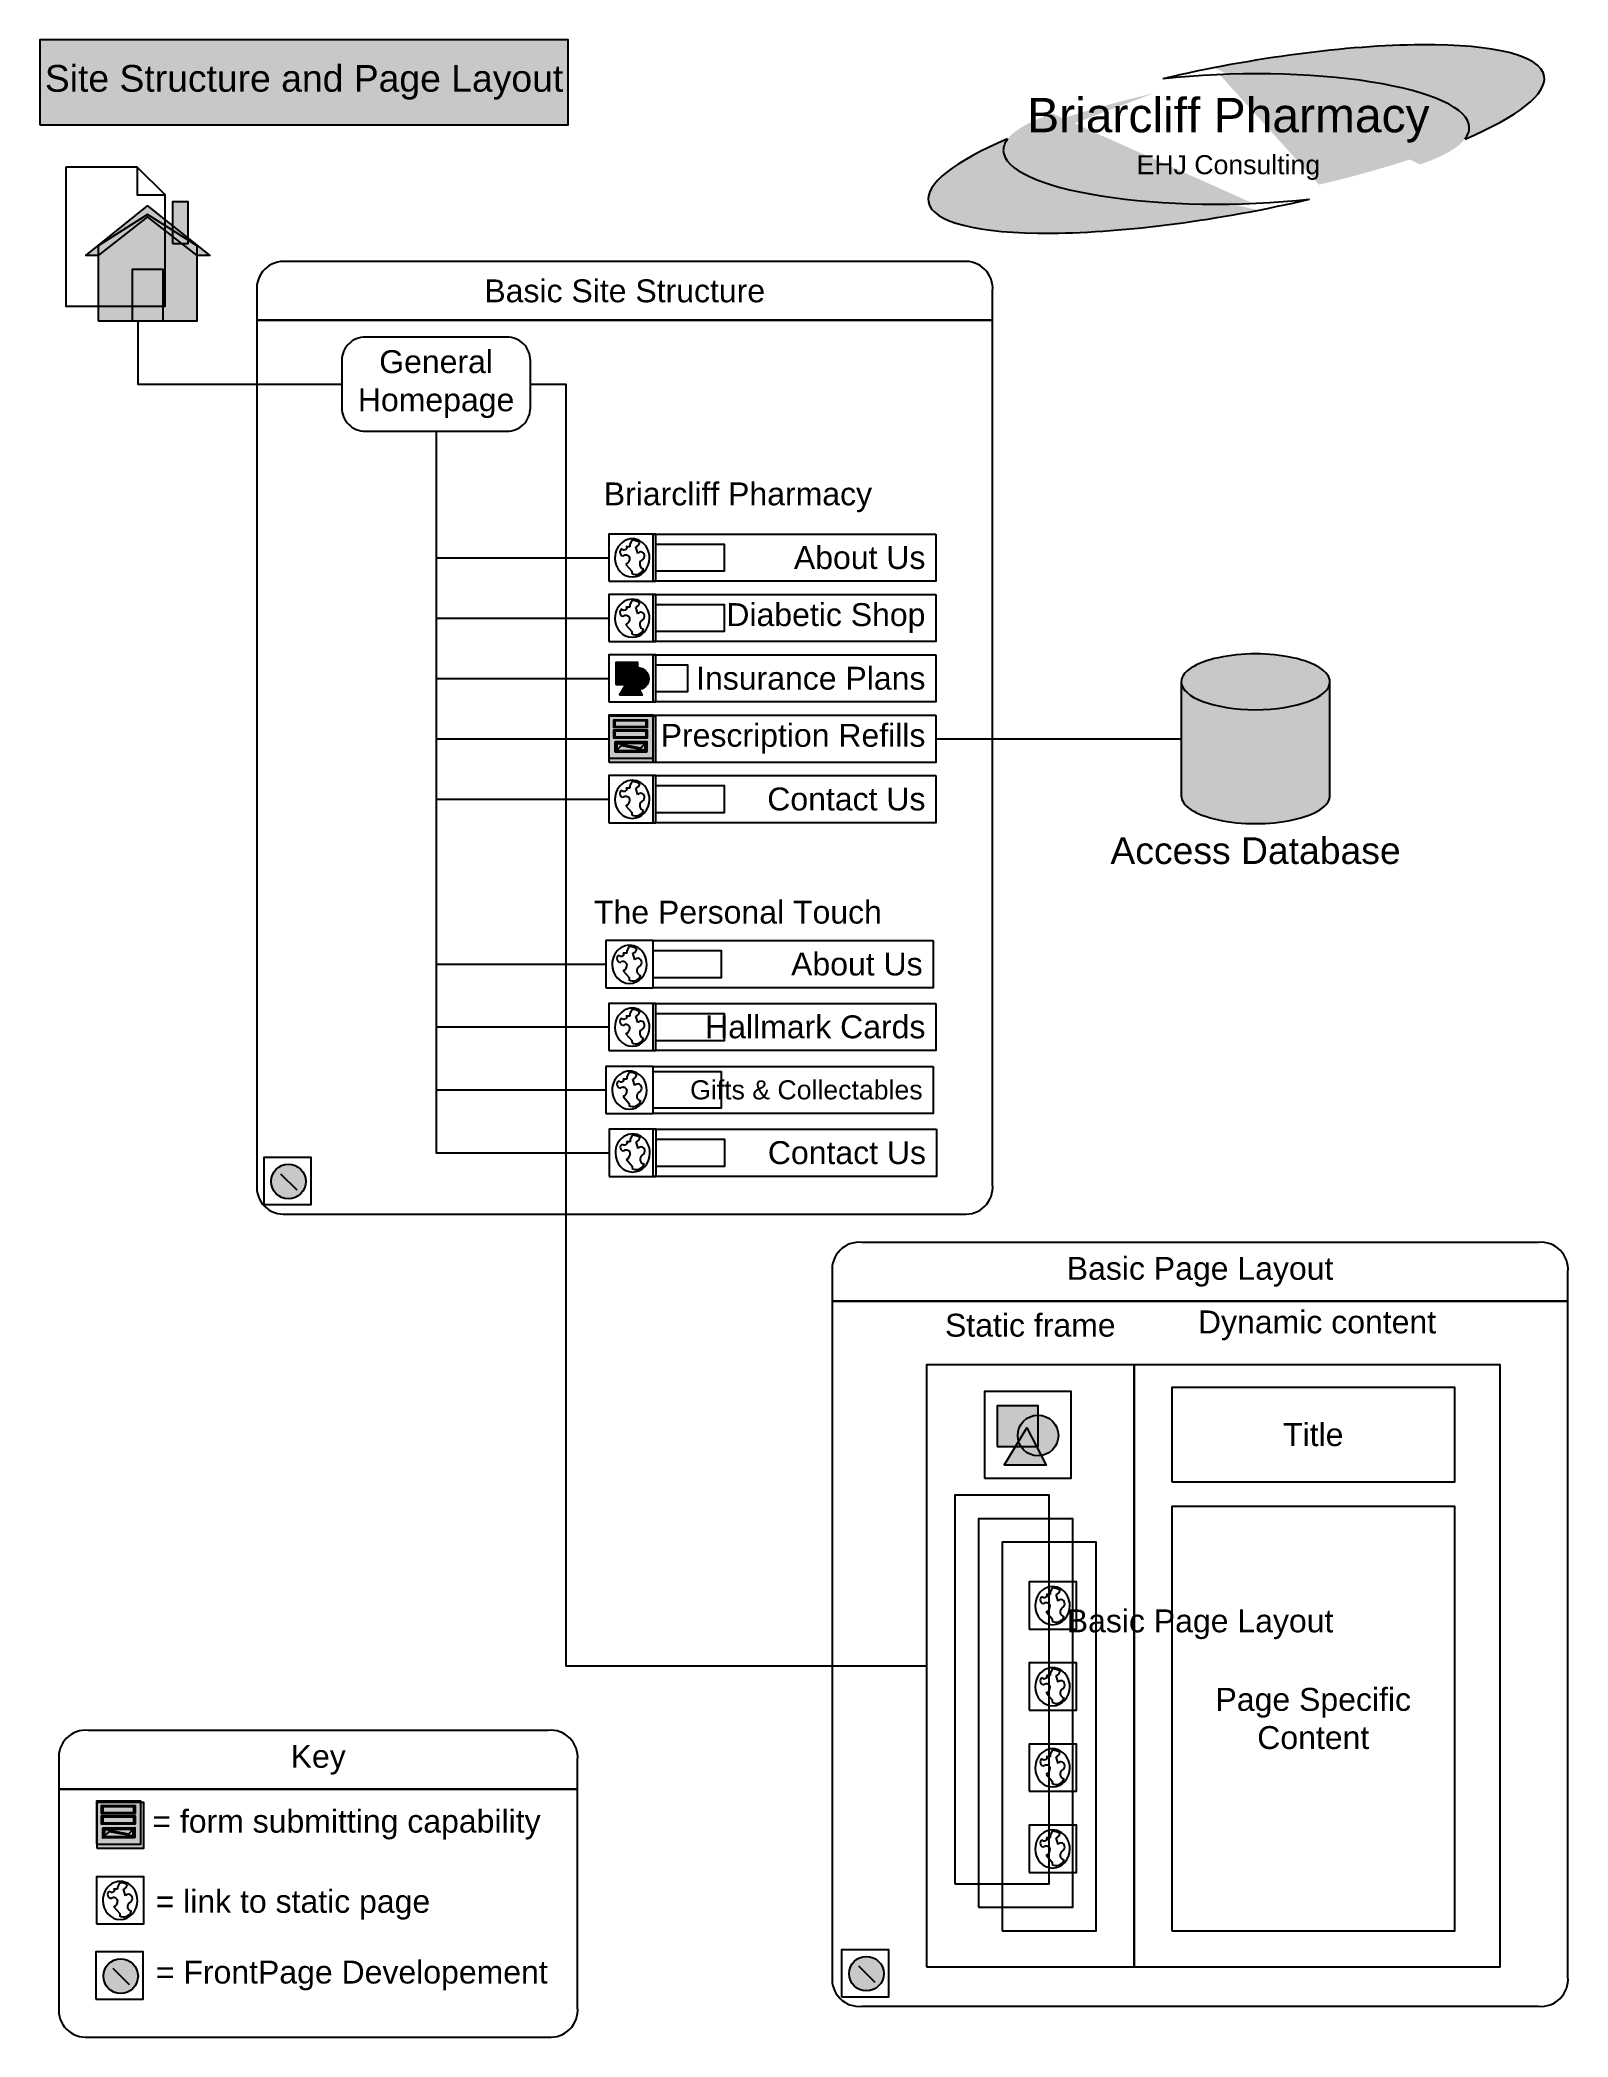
# Model space of a CAD drawing. Extents: x 0.1 to 8.2, y 0.2 to 10.8.
import ezdxf

# ---------------------------------------------------------------- set-up
doc = ezdxf.new("R2010")
doc.units = 0
doc.header["$MEASUREMENT"] = 0
doc.layers.get('0').update_dxf_attribs({"linetype": 'CONTINUOUS'})
doc.layers.add('CONNECTOR', color=7, linetype='CONTINUOUS')
doc.layers.add('FLOWCHART', color=7, linetype='CONTINUOUS')
doc.styles.get("Standard").update_dxf_attribs({"font": 'txt.shx'})

msp = doc.modelspace()

# ---------------------------------------------------------------- hatches: boundary and pattern name
h = msp.add_hatch(color=254)
edge = h.paths.add_edge_path()
edge.add_ellipse((6.469, 10.339), major_axis=(-1.208, -0.022), ratio=0.253044, start_angle=179.984, end_angle=289.8585, ccw=False)
edge.add_ellipse((6.469, 10.339), major_axis=(-1.208, -0.022), ratio=0.253044, start_angle=168.564, end_angle=179.984, ccw=False)
edge.add_ellipse((6.469, 10.339), major_axis=(-1.605, -0.295), ratio=0.220326, start_angle=135.2422, end_angle=179.864)
edge.add_ellipse((6.469, 10.339), major_axis=(-1.605, -0.295), ratio=0.220326, start_angle=179.864, end_angle=282.676)
h = msp.add_hatch(color=254)
edge = h.paths.add_edge_path()
edge.add_ellipse((6.415, 10.261), major_axis=(-1.605, -0.295), ratio=0.220326, start_angle=315.2422, end_angle=359.864)
edge.add_ellipse((6.415, 10.261), major_axis=(-1.605, -0.295), ratio=0.220326, start_angle=359.864, end_angle=102.676)
edge.add_ellipse((6.415, 10.261), major_axis=(-1.208, -0.022), ratio=0.253044, start_angle=359.984, end_angle=109.8585, ccw=False)
edge.add_ellipse((6.415, 10.261), major_axis=(-1.208, -0.022), ratio=0.253044, start_angle=348.564, end_angle=359.984, ccw=False)
for color, points in [(10, [(0.803, 9.745), (0.885, 9.745), (0.885, 9.966), (0.803, 9.966)]), (2, [(0.408, 9.683), (0.343, 9.683), (0.671, 9.946), (1, 9.683), (0.934, 9.683), (0.671, 9.888)]), (254, [(0.408, 9.335), (0.934, 9.335), (0.934, 9.733), (0.671, 9.9), (0.408, 9.733)]), (2, [(0.589, 9.335), (0.754, 9.335), (0.754, 9.608), (0.589, 9.608)]), (5, [(3.152, 7.407), (3.269, 7.407), (3.269, 7.524), (3.152, 7.524)]), (2, [(3.172, 7.352), (3.238, 7.46), (3.293, 7.352)]), (253, [(3.115, 7.017), (3.35, 7.017), (3.35, 7.246), (3.115, 7.246)]), (134, [(3.116, 6.996), (3.365, 6.996), (3.365, 7.239), (3.116, 7.239)]), (251, [(3.15, 7.052), (3.183, 7.085), (3.309, 7.06), (3.276, 7.06), (3.318, 7.105), (3.318, 7.052)]), (253, [(3.158, 7.058), (3.309, 7.058), (3.309, 7.095), (3.158, 7.095)]), (5, [(5.175, 3.368), (5.391, 3.368), (5.391, 3.584), (5.175, 3.584)]), (2, [(5.211, 3.268), (5.332, 3.466), (5.434, 3.268)]), (253, [(0.4, 1.26), (0.635, 1.26), (0.635, 1.488), (0.4, 1.488)]), (134, [(0.401, 1.238), (0.65, 1.238), (0.65, 1.481), (0.401, 1.481)]), (251, [(0.434, 1.294), (0.468, 1.327), (0.594, 1.303), (0.56, 1.303), (0.603, 1.347), (0.603, 1.294)]), (253, [(0.443, 1.301), (0.594, 1.301), (0.594, 1.337), (0.443, 1.337)])]:
    msp.add_hatch(color=color).paths.add_polyline_path(points)
h = msp.add_hatch(color=2)
edge = h.paths.add_edge_path()
edge.add_ellipse((6.544, 7.422), major_axis=(0.394, 0), ratio=0.375, start_angle=360, end_angle=180, ccw=False)
edge.add_ellipse((6.544, 7.422), major_axis=(0.394, 0), ratio=0.375, start_angle=180, end_angle=360, ccw=False)
edge = h.paths.add_edge_path()
edge.add_line((6.15, 7.422), (6.15, 6.818))
edge.add_ellipse((6.544, 6.818), major_axis=(0.394, 0), ratio=0.375, start_angle=180, end_angle=0)
edge.add_line((6.937, 6.818), (6.937, 7.422))
edge.add_ellipse((6.544, 7.422), major_axis=(0.394, 0), ratio=0.375, start_angle=180, end_angle=360, ccw=False)
h = msp.add_hatch(color=10)
edge = h.paths.add_edge_path()
edge.add_arc((3.269, 7.438), 0.0586, 0, 360)
h = msp.add_hatch(color=251)
h.paths.add_polyline_path([(3.315, 7.215), (3.148, 7.215), (3.148, 7.185), (3.142, 7.179), (3.142, 7.221), (3.319, 7.221)])
h.paths.add_polyline_path([(3.315, 7.16), (3.148, 7.16), (3.148, 7.13), (3.142, 7.124), (3.142, 7.167), (3.319, 7.167)])
h = msp.add_hatch(color=254)
h.paths.add_polyline_path([(3.147, 7.13), (3.313, 7.13), (3.313, 7.16), (3.319, 7.167), (3.319, 7.124), (3.142, 7.124)])
h.paths.add_polyline_path([(3.147, 7.185), (3.313, 7.185), (3.313, 7.215), (3.319, 7.221), (3.319, 7.179), (3.142, 7.179)])
h = msp.add_hatch(color=5)
edge = h.paths.add_edge_path()
edge.add_arc((1.417, 4.773), 0.0918, 0, 360)
h = msp.add_hatch(color=10)
edge = h.paths.add_edge_path()
edge.add_arc((5.391, 3.426), 0.108, 0, 360)
h = msp.add_hatch(color=251)
h.paths.add_polyline_path([(0.6, 1.458), (0.433, 1.458), (0.433, 1.427), (0.427, 1.421), (0.427, 1.464), (0.604, 1.464)])
h.paths.add_polyline_path([(0.6, 1.403), (0.433, 1.403), (0.433, 1.372), (0.427, 1.366), (0.427, 1.409), (0.604, 1.409)])
h = msp.add_hatch(color=254)
h.paths.add_polyline_path([(0.431, 1.372), (0.598, 1.372), (0.598, 1.403), (0.604, 1.409), (0.604, 1.366), (0.427, 1.366)])
h.paths.add_polyline_path([(0.431, 1.427), (0.598, 1.427), (0.598, 1.458), (0.604, 1.464), (0.604, 1.421), (0.427, 1.421)])
h = msp.add_hatch(color=5)
edge = h.paths.add_edge_path()
edge.add_arc((0.528, 0.56), 0.0918, 0, 360)
h = msp.add_hatch(color=5)
edge = h.paths.add_edge_path()
edge.add_arc((4.481, 0.573), 0.0918, 0, 360)
at = {"layer": 'FLOWCHART'}
msp.add_hatch(color=30, dxfattribs=at).paths.add_polyline_path([(0.1, 10.375), (2.9, 10.375), (2.9, 10.825), (0.1, 10.825)])

# ---------------------------------------------------------------- linework, layer by layer
at = {"linetype": 'CONTINUOUS'}
for p, q in [((3.238, 8.173), (3.227, 8.15)), ((3.227, 8.138), (3.206, 8.138)), ((3.227, 8.15), (3.227, 8.138)), ((3.269, 8.103), (3.259, 8.138)), ((3.206, 8.044), (3.238, 8.009)), ((3.238, 8.009), (3.238, 7.997)), ((3.238, 7.853), (3.227, 7.83)), ((3.227, 7.818), (3.206, 7.818)), ((3.227, 7.83), (3.227, 7.818)), ((3.269, 7.783), (3.259, 7.818)), ((3.206, 7.724), (3.238, 7.689)), ((3.238, 7.689), (3.238, 7.677)), ((3.238, 6.893), (3.227, 6.87)), ((3.227, 6.858), (3.206, 6.858)), ((3.227, 6.87), (3.227, 6.858)), ((3.269, 6.823), (3.259, 6.858)), ((3.206, 6.764), (3.238, 6.729)), ((3.238, 6.729), (3.238, 6.717)), ((3.212, 5.983), (3.191, 5.983)), ((3.223, 6.018), (3.212, 5.995)), ((3.212, 5.995), (3.212, 5.983)), ((3.254, 5.948), (3.243, 5.983)), ((3.191, 5.889), (3.223, 5.854)), ((3.223, 5.854), (3.223, 5.842)), ((3.227, 5.65), (3.206, 5.65)), ((3.238, 5.685), (3.227, 5.661)), ((3.227, 5.661), (3.227, 5.65)), ((3.269, 5.615), (3.259, 5.65)), ((3.206, 5.556), (3.238, 5.521)), ((3.238, 5.521), (3.238, 5.509)), ((3.212, 5.316), (3.191, 5.316)), ((3.223, 5.352), (3.212, 5.328)), ((3.212, 5.328), (3.212, 5.316)), ((3.254, 5.281), (3.243, 5.316)), ((3.191, 5.223), (3.223, 5.187)), ((3.223, 5.187), (3.223, 5.176)), ((3.229, 4.983), (3.209, 4.983)), ((3.24, 5.018), (3.229, 4.995)), ((3.229, 4.995), (3.229, 4.983)), ((3.271, 4.948), (3.261, 4.983)), ((3.209, 4.889), (3.24, 4.854)), ((1.376, 4.814), (1.462, 4.728)), ((3.24, 4.854), (3.24, 4.842)), ((5.456, 2.583), (5.435, 2.583)), ((5.466, 2.618), (5.456, 2.595)), ((5.456, 2.595), (5.456, 2.583)), ((5.497, 2.548), (5.487, 2.583)), ((5.435, 2.489), (5.466, 2.454)), ((5.466, 2.454), (5.466, 2.442)), ((5.456, 2.153), (5.435, 2.153)), ((5.466, 2.188), (5.456, 2.165)), ((5.456, 2.165), (5.456, 2.153)), ((5.497, 2.118), (5.487, 2.153)), ((5.435, 2.059), (5.466, 2.024)), ((5.466, 2.024), (5.466, 2.012)), ((5.456, 1.723), (5.435, 1.723)), ((5.466, 1.758), (5.456, 1.735)), ((5.456, 1.735), (5.456, 1.723)), ((5.497, 1.688), (5.487, 1.723)), ((5.435, 1.629), (5.466, 1.594)), ((5.466, 1.594), (5.466, 1.582)), ((5.456, 1.293), (5.435, 1.293)), ((5.466, 1.328), (5.456, 1.305)), ((5.456, 1.305), (5.456, 1.293)), ((5.497, 1.258), (5.487, 1.293)), ((5.435, 1.199), (5.466, 1.164)), ((5.466, 1.164), (5.466, 1.152)), ((0.512, 1.021), (0.491, 1.021)), ((0.523, 1.056), (0.512, 1.032)), ((0.512, 1.032), (0.512, 1.021)), ((0.554, 0.985), (0.543, 1.021)), ((0.491, 0.927), (0.523, 0.892)), ((0.523, 0.892), (0.523, 0.88)), ((0.487, 0.602), (0.573, 0.516)), ((4.44, 0.614), (4.526, 0.528))]:
    msp.add_line(p, q, dxfattribs=at)
at = {"color": 7, "linetype": 'CONTINUOUS'}
for p, q in [((6.15, 7.422), (6.15, 6.818)), ((6.937, 6.818), (6.937, 7.422))]:
    msp.add_line(p, q, dxfattribs=at)
for points in [[(0.237, 10.15), (0.237, 9.414), (0.763, 9.414), (0.763, 10.003), (0.616, 10.15)], [(0.803, 9.745), (0.885, 9.745), (0.885, 9.966), (0.803, 9.966)], [(0.408, 9.683), (0.343, 9.683), (0.671, 9.946), (1, 9.683), (0.934, 9.683), (0.671, 9.888)], [(0.408, 9.335), (0.934, 9.335), (0.934, 9.733), (0.671, 9.9), (0.408, 9.733)], [(0.589, 9.335), (0.754, 9.335), (0.754, 9.608), (0.589, 9.608)], [(4.85, 8.205), (4.85, 7.955), (3.35, 7.955), (3.35, 8.205)], [(4.85, 7.885), (4.85, 7.635), (3.35, 7.635), (3.35, 7.885)], [(4.85, 7.565), (4.85, 7.315), (3.35, 7.315), (3.35, 7.565)], [(4.85, 7.245), (4.85, 6.995), (3.35, 6.995), (3.35, 7.245)], [(4.85, 6.925), (4.85, 6.675), (3.35, 6.675), (3.35, 6.925)], [(4.835, 6.05), (4.835, 5.8), (3.35, 5.8), (3.35, 6.05)], [(4.85, 5.717), (4.85, 5.467), (3.35, 5.467), (3.35, 5.717)], [(4.835, 5.383), (4.835, 5.133), (3.35, 5.133), (3.35, 5.383)], [(4.852, 5.05), (4.852, 4.8), (3.35, 4.8), (3.35, 5.05)], [(4.8, 0.61), (5.9, 0.61), (5.9, 3.8), (4.8, 3.8)], [(5.9, 0.61), (7.84, 0.61), (7.84, 3.8), (5.9, 3.8)], [(6.1, 3.18), (7.6, 3.18), (7.6, 3.68), (6.1, 3.68)], [(4.95, 1.05), (5.45, 1.05), (5.45, 3.11), (4.95, 3.11)], [(5.075, 0.925), (5.575, 0.925), (5.575, 2.985), (5.075, 2.985)], [(6.1, 0.8), (7.6, 0.8), (7.6, 3.05), (6.1, 3.05)], [(5.2, 0.8), (5.7, 0.8), (5.7, 2.86), (5.2, 2.86)]]:
    msp.add_lwpolyline(points, close=True, dxfattribs=at)
msp.add_lwpolyline([(0.616, 10.15), (0.616, 10.003), (0.763, 10.003)], dxfattribs=at)
for points in [[(1.25, 9.494), (1.25, 9.339), (5.15, 9.339), (5.15, 9.494, 0.471405), (4.994, 9.65), (1.406, 9.65, 0.471405)], [(1.25, 9.339), (1.25, 4.756, 0.471405), (1.406, 4.6), (4.994, 4.6, 0.471405), (5.15, 4.756), (5.15, 9.339)], [(1.825, 8.75), (2.575, 8.75, 0.414214), (2.7, 8.875), (2.7, 9.125, 0.414214), (2.575, 9.25), (1.825, 9.25, 0.414214), (1.7, 9.125), (1.7, 8.875, 0.414214)], [(4.3, 4.294), (4.3, 4.139), (8.2, 4.139), (8.2, 4.294, 0.471405), (8.044, 4.45), (4.456, 4.45, 0.471405)], [(4.3, 4.139), (4.3, 0.556, 0.471405), (4.456, 0.4), (8.044, 0.4, 0.471405), (8.2, 0.556), (8.2, 4.139)], [(0.2, 1.707), (0.2, 1.551), (2.95, 1.551), (2.95, 1.707, 0.471405), (2.794, 1.863), (0.356, 1.863, 0.471405)], [(0.2, 1.551), (0.2, 0.393, 0.471405), (0.356, 0.237), (2.794, 0.237, 0.471405), (2.95, 0.393), (2.95, 1.551)]]:
    msp.add_lwpolyline(points, format="xyb", close=True, dxfattribs=at)
at = {"linetype": 'CONTINUOUS'}
for points in [[(3.115, 7.955), (3.365, 7.955), (3.365, 8.205), (3.115, 8.205)], [(3.365, 8.152), (3.727, 8.152), (3.727, 8.008), (3.365, 8.008)], [(3.115, 7.635), (3.365, 7.635), (3.365, 7.885), (3.115, 7.885)], [(3.365, 7.832), (3.727, 7.832), (3.727, 7.688), (3.365, 7.688)], [(3.115, 7.315), (3.365, 7.315), (3.365, 7.565), (3.115, 7.565)], [(3.152, 7.407), (3.269, 7.407), (3.269, 7.524), (3.152, 7.524)], [(3.172, 7.352), (3.238, 7.46), (3.293, 7.352)], [(3.365, 7.512), (3.532, 7.512), (3.532, 7.368), (3.365, 7.368)], [(3.115, 7.017), (3.35, 7.017), (3.35, 7.246), (3.115, 7.246)], [(3.116, 6.996), (3.365, 6.996), (3.365, 7.239), (3.116, 7.239)], [(3.315, 7.215), (3.148, 7.215), (3.148, 7.185), (3.142, 7.179), (3.142, 7.221), (3.319, 7.221)], [(3.147, 7.185), (3.313, 7.185), (3.313, 7.215), (3.319, 7.221), (3.319, 7.179), (3.142, 7.179)], [(3.148, 7.185), (3.315, 7.185), (3.315, 7.215), (3.148, 7.215)], [(3.315, 7.16), (3.148, 7.16), (3.148, 7.13), (3.142, 7.124), (3.142, 7.167), (3.319, 7.167)], [(3.147, 7.13), (3.313, 7.13), (3.313, 7.16), (3.319, 7.167), (3.319, 7.124), (3.142, 7.124)], [(3.148, 7.13), (3.315, 7.13), (3.315, 7.16), (3.148, 7.16)], [(3.149, 7.051), (3.318, 7.051), (3.318, 7.103), (3.149, 7.103)], [(3.15, 7.052), (3.183, 7.085), (3.309, 7.06), (3.276, 7.06), (3.318, 7.105), (3.318, 7.052)], [(3.318, 7.103), (3.284, 7.07), (3.158, 7.095), (3.192, 7.095), (3.15, 7.05), (3.15, 7.103)], [(3.158, 7.058), (3.309, 7.058), (3.309, 7.095), (3.158, 7.095)], [(3.115, 6.675), (3.365, 6.675), (3.365, 6.925), (3.115, 6.925)], [(3.365, 6.872), (3.727, 6.872), (3.727, 6.728), (3.365, 6.728)], [(3.1, 5.8), (3.35, 5.8), (3.35, 6.05), (3.1, 6.05)], [(3.35, 5.997), (3.712, 5.997), (3.712, 5.853), (3.35, 5.853)], [(3.115, 5.467), (3.365, 5.467), (3.365, 5.717), (3.115, 5.717)], [(3.365, 5.664), (3.727, 5.664), (3.727, 5.519), (3.365, 5.519)], [(3.1, 5.133), (3.35, 5.133), (3.35, 5.383), (3.1, 5.383)], [(3.35, 5.356), (3.712, 5.356), (3.712, 5.161), (3.35, 5.161)], [(3.117, 4.8), (3.367, 4.8), (3.367, 5.05), (3.117, 5.05)], [(3.367, 4.997), (3.729, 4.997), (3.729, 4.853), (3.367, 4.853)], [(1.287, 4.65), (1.537, 4.65), (1.537, 4.9), (1.287, 4.9)], [(5.107, 3.2), (5.567, 3.2), (5.567, 3.66), (5.107, 3.66)], [(5.175, 3.368), (5.391, 3.368), (5.391, 3.584), (5.175, 3.584)], [(5.211, 3.268), (5.332, 3.466), (5.434, 3.268)], [(5.344, 2.4), (5.594, 2.4), (5.594, 2.65), (5.344, 2.65)], [(5.344, 1.97), (5.594, 1.97), (5.594, 2.22), (5.344, 2.22)], [(5.344, 1.54), (5.594, 1.54), (5.594, 1.79), (5.344, 1.79)], [(0.4, 1.26), (0.635, 1.26), (0.635, 1.488), (0.4, 1.488)], [(0.401, 1.238), (0.65, 1.238), (0.65, 1.481), (0.401, 1.481)], [(0.6, 1.458), (0.433, 1.458), (0.433, 1.427), (0.427, 1.421), (0.427, 1.464), (0.604, 1.464)], [(0.431, 1.427), (0.598, 1.427), (0.598, 1.458), (0.604, 1.464), (0.604, 1.421), (0.427, 1.421)], [(0.6, 1.403), (0.433, 1.403), (0.433, 1.372), (0.427, 1.366), (0.427, 1.409), (0.604, 1.409)], [(0.431, 1.372), (0.598, 1.372), (0.598, 1.403), (0.604, 1.409), (0.604, 1.366), (0.427, 1.366)], [(0.433, 1.427), (0.6, 1.427), (0.6, 1.458), (0.433, 1.458)], [(0.433, 1.372), (0.6, 1.372), (0.6, 1.403), (0.433, 1.403)], [(0.434, 1.294), (0.468, 1.327), (0.594, 1.303), (0.56, 1.303), (0.603, 1.347), (0.603, 1.294)], [(0.603, 1.345), (0.569, 1.313), (0.443, 1.337), (0.476, 1.337), (0.434, 1.292), (0.434, 1.345)], [(0.434, 1.294), (0.603, 1.294), (0.603, 1.345), (0.434, 1.345)], [(0.443, 1.301), (0.594, 1.301), (0.594, 1.337), (0.443, 1.337)], [(5.344, 1.11), (5.594, 1.11), (5.594, 1.36), (5.344, 1.36)], [(0.4, 0.838), (0.65, 0.838), (0.65, 1.087), (0.4, 1.087)], [(0.397, 0.438), (0.647, 0.438), (0.647, 0.688), (0.397, 0.688)], [(4.35, 0.45), (4.6, 0.45), (4.6, 0.7), (4.35, 0.7)]]:
    msp.add_lwpolyline(points, close=True, dxfattribs=at)
for centre, radius in [((3.269, 7.438), 0.0586), ((1.417, 4.773), 0.0918), ((5.391, 3.426), 0.108), ((0.528, 0.56), 0.0918), ((4.481, 0.573), 0.0918)]:
    msp.add_circle(centre, radius, dxfattribs=at)
for centre in [(3.236, 8.087), (3.236, 7.767), (3.236, 6.807), (3.221, 5.932), (3.236, 5.599), (3.221, 5.265), (3.238, 4.932), (5.464, 2.532), (5.464, 2.102), (5.464, 1.672), (5.464, 1.242), (0.521, 0.969)]:
    msp.add_arc(centre, 0.0863, 59.768, 88.9169, dxfattribs=at)
at = {"color": 7, "linetype": 'CONTINUOUS'}
for centre, major_axis, ratio, start_param, end_param in [((6.469, 10.339), (-1.605, -0.295), 0.220326, -3.143966, -1.349559), ((6.469, 10.339), (-1.208, -0.022), 0.253044, 3.141313, 5.058986), ((6.469, 10.339), (-1.605, -0.295), 0.220326, 2.360422, 3.139219), ((6.415, 10.261), (-1.605, -0.295), 0.220326, -0.78117, -0.002374), ((6.415, 10.261), (-1.208, -0.022), 0.253044, -0.199595, -0.00028), ((6.469, 10.339), (-1.208, -0.022), 0.253044, 2.941998, 3.141313), ((6.415, 10.261), (-1.208, -0.022), 0.253044, -0.00028, 1.917393), ((6.415, 10.261), (-1.605, -0.295), 0.220326, -0.002374, 1.792034), ((6.544, 7.422), (0.394, 0), 0.375, 0, 3.141593), ((6.544, 7.422), (0.394, 0), 0.375, 3.141593, 6.283185), ((6.544, 7.422), (0.394, 0), 0.375, 3.141593, 6.283185), ((6.544, 6.818), (0.394, 0), 0.375, -3.141593, 0)]:
    msp.add_ellipse(centre, major_axis=major_axis, ratio=ratio, start_param=start_param, end_param=end_param, dxfattribs=at)
at = {"linetype": 'CONTINUOUS'}
for centre, major_axis, ratio, start_param, end_param in [((3.24, 8.079), (0, -0.101), 0.90879, 1.570796, 4.712389), ((3.253, 8.168), (0, -0.0308), 0.891938, 0.217724, 1.353073), ((3.24, 8.079), (0, -0.101), 0.90879, 4.712389, 1.570796), ((3.191, 8.109), (0, -0.0185), 0.891938, 3.463746, 0.321693), ((3.196, 8.14), (0, -0.0183), 0.891938, 5.586446, 0.696739), ((3.206, 8.068), (0, -0.0262), 0.891938, 2.034098, 3.605471), ((3.207, 8.132), (0, -0.00586), 0.891938, 6.241051, 3.183727), ((3.196, 8.078), (0, -0.0352), 0.891938, 0.339426, 1.626428), ((3.285, 8.089), (0, -0.0223), 0.891938, 0.266113, 4.051498), ((3.302, 8.046), (0, -0.0255), 0.891938, 3.708696, 6.206039), ((3.259, 8.041), (0, -0.0502), 0.891938, 5.774378, 1.152308), ((3.24, 7.759), (0, -0.101), 0.90879, 1.570796, 4.712389), ((3.253, 7.848), (0, -0.0308), 0.891938, 0.217724, 1.353073), ((3.24, 7.759), (0, -0.101), 0.90879, 4.712389, 1.570796), ((3.191, 7.789), (0, -0.0185), 0.891938, 3.463746, 0.321693), ((3.196, 7.82), (0, -0.0183), 0.891938, 5.586446, 0.696739), ((3.206, 7.748), (0, -0.0262), 0.891938, 2.034098, 3.605471), ((3.207, 7.812), (0, -0.00586), 0.891938, 6.241051, 3.183727), ((3.196, 7.758), (0, -0.0352), 0.891938, 0.339426, 1.626428), ((3.285, 7.769), (0, -0.0223), 0.891938, 0.266113, 4.051498), ((3.302, 7.726), (0, -0.0255), 0.891938, 3.708696, 6.206039), ((3.259, 7.721), (0, -0.0502), 0.891938, 5.774378, 1.152308), ((3.24, 6.799), (0, -0.101), 0.90879, 1.570796, 4.712389), ((3.24, 6.799), (0, -0.101), 0.90879, 4.712389, 1.570796), ((3.191, 6.829), (0, -0.0185), 0.891938, 3.463746, 0.321693), ((3.196, 6.86), (0, -0.0183), 0.891938, 5.586446, 0.696739), ((3.206, 6.788), (0, -0.0262), 0.891938, 2.034098, 3.605471), ((3.207, 6.852), (0, -0.00586), 0.891938, 6.241051, 3.183727), ((3.196, 6.798), (0, -0.0352), 0.891938, 0.339426, 1.626428), ((3.253, 6.888), (0, -0.0308), 0.891938, 0.217724, 1.353073), ((3.285, 6.809), (0, -0.0223), 0.891938, 0.266113, 4.051498), ((3.302, 6.766), (0, -0.0255), 0.891938, 3.708696, 6.206039), ((3.259, 6.761), (0, -0.0502), 0.891938, 5.774378, 1.152308), ((3.225, 5.924), (0, -0.101), 0.90879, 1.570796, 4.712389), ((3.175, 5.954), (0, -0.0185), 0.891938, 3.463746, 0.321693), ((3.181, 5.985), (0, -0.0183), 0.891938, 5.586446, 0.696739), ((3.191, 5.913), (0, -0.0262), 0.891938, 2.034098, 3.605471), ((3.191, 5.977), (0, -0.00586), 0.891938, 6.241051, 3.183727), ((3.237, 6.013), (0, -0.0308), 0.891938, 0.217724, 1.353073), ((3.27, 5.934), (0, -0.0223), 0.891938, 0.266113, 4.051498), ((3.225, 5.924), (0, -0.101), 0.90879, 4.712389, 1.570796), ((3.181, 5.923), (0, -0.0352), 0.891938, 0.339426, 1.626428), ((3.244, 5.886), (0, -0.0502), 0.891938, 5.774378, 1.152308), ((3.287, 5.891), (0, -0.0255), 0.891938, 3.708696, 6.206039), ((3.24, 5.591), (0, -0.101), 0.90879, 1.570796, 4.712389), ((3.191, 5.62), (0, -0.0185), 0.891938, 3.463746, 0.321693), ((3.196, 5.652), (0, -0.0183), 0.891938, 5.586446, 0.696739), ((3.207, 5.644), (0, -0.00586), 0.891938, 6.241051, 3.183727), ((3.253, 5.68), (0, -0.0308), 0.891938, 0.217724, 1.353073), ((3.285, 5.601), (0, -0.0223), 0.891938, 0.266113, 4.051498), ((3.24, 5.591), (0, -0.101), 0.90879, 4.712389, 1.570796), ((3.206, 5.579), (0, -0.0262), 0.891938, 2.034098, 3.605471), ((3.196, 5.589), (0, -0.0352), 0.891938, 0.339426, 1.626428), ((3.259, 5.553), (0, -0.0502), 0.891938, 5.774378, 1.152308), ((3.302, 5.558), (0, -0.0255), 0.891938, 3.708696, 6.206039), ((3.225, 5.257), (0, -0.101), 0.90879, 1.570796, 4.712389), ((3.175, 5.287), (0, -0.0185), 0.891938, 3.463746, 0.321693), ((3.181, 5.319), (0, -0.0183), 0.891938, 5.586446, 0.696739), ((3.191, 5.311), (0, -0.00586), 0.891938, 6.241051, 3.183727), ((3.237, 5.346), (0, -0.0308), 0.891938, 0.217724, 1.353073), ((3.225, 5.257), (0, -0.101), 0.90879, 4.712389, 1.570796), ((3.191, 5.246), (0, -0.0262), 0.891938, 2.034098, 3.605471), ((3.181, 5.256), (0, -0.0352), 0.891938, 0.339426, 1.626428), ((3.244, 5.22), (0, -0.0502), 0.891938, 5.774378, 1.152308), ((3.27, 5.268), (0, -0.0223), 0.891938, 0.266113, 4.051498), ((3.287, 5.225), (0, -0.0255), 0.891938, 3.708696, 6.206039), ((3.242, 4.924), (0, -0.101), 0.90879, 1.570796, 4.712389), ((3.209, 4.977), (0, -0.00586), 0.891938, 6.241051, 3.183727), ((3.255, 5.013), (0, -0.0308), 0.891938, 0.217724, 1.353073), ((3.242, 4.924), (0, -0.101), 0.90879, 4.712389, 1.570796), ((3.193, 4.954), (0, -0.0185), 0.891938, 3.463746, 0.321693), ((3.198, 4.985), (0, -0.0183), 0.891938, 5.586446, 0.696739), ((3.209, 4.913), (0, -0.0262), 0.891938, 2.034098, 3.605471), ((3.198, 4.923), (0, -0.0352), 0.891938, 0.339426, 1.626428), ((3.287, 4.934), (0, -0.0223), 0.891938, 0.266113, 4.051498), ((3.304, 4.891), (0, -0.0255), 0.891938, 3.708696, 6.206039), ((3.262, 4.886), (0, -0.0502), 0.891938, 5.774378, 1.152308), ((5.468, 2.524), (0, -0.101), 0.90879, 1.570796, 4.712389), ((5.419, 2.554), (0, -0.0185), 0.891938, 3.463746, 0.321693), ((5.424, 2.585), (0, -0.0183), 0.891938, 5.586446, 0.696739), ((5.435, 2.577), (0, -0.00586), 0.891938, 6.241051, 3.183727), ((5.481, 2.613), (0, -0.0308), 0.891938, 0.217724, 1.353073), ((5.513, 2.534), (0, -0.0223), 0.891938, 0.266113, 4.051498), ((5.468, 2.524), (0, -0.101), 0.90879, 4.712389, 1.570796), ((5.435, 2.513), (0, -0.0262), 0.891938, 2.034098, 3.605471), ((5.424, 2.523), (0, -0.0352), 0.891938, 0.339426, 1.626428), ((5.488, 2.486), (0, -0.0502), 0.891938, 5.774378, 1.152308), ((5.531, 2.491), (0, -0.0255), 0.891938, 3.708696, 6.206039), ((5.468, 2.094), (0, -0.101), 0.90879, 1.570796, 4.712389), ((5.419, 2.124), (0, -0.0185), 0.891938, 3.463746, 0.321693), ((5.424, 2.155), (0, -0.0183), 0.891938, 5.586446, 0.696739), ((5.435, 2.147), (0, -0.00586), 0.891938, 6.241051, 3.183727), ((5.481, 2.183), (0, -0.0308), 0.891938, 0.217724, 1.353073), ((5.513, 2.104), (0, -0.0223), 0.891938, 0.266113, 4.051498), ((5.468, 2.094), (0, -0.101), 0.90879, 4.712389, 1.570796), ((5.435, 2.083), (0, -0.0262), 0.891938, 2.034098, 3.605471), ((5.424, 2.093), (0, -0.0352), 0.891938, 0.339426, 1.626428), ((5.488, 2.056), (0, -0.0502), 0.891938, 5.774378, 1.152308), ((5.531, 2.061), (0, -0.0255), 0.891938, 3.708696, 6.206039), ((5.468, 1.664), (0, -0.101), 0.90879, 1.570796, 4.712389), ((5.419, 1.694), (0, -0.0185), 0.891938, 3.463746, 0.321693), ((5.424, 1.725), (0, -0.0183), 0.891938, 5.586446, 0.696739), ((5.435, 1.717), (0, -0.00586), 0.891938, 6.241051, 3.183727), ((5.481, 1.753), (0, -0.0308), 0.891938, 0.217724, 1.353073), ((5.513, 1.674), (0, -0.0223), 0.891938, 0.266113, 4.051498), ((5.468, 1.664), (0, -0.101), 0.90879, 4.712389, 1.570796), ((5.435, 1.653), (0, -0.0262), 0.891938, 2.034098, 3.605471), ((5.424, 1.663), (0, -0.0352), 0.891938, 0.339426, 1.626428), ((5.488, 1.626), (0, -0.0502), 0.891938, 5.774378, 1.152308), ((5.531, 1.631), (0, -0.0255), 0.891938, 3.708696, 6.206039), ((5.468, 1.234), (0, -0.101), 0.90879, 1.570796, 4.712389), ((5.419, 1.264), (0, -0.0185), 0.891938, 3.463746, 0.321693), ((5.424, 1.295), (0, -0.0183), 0.891938, 5.586446, 0.696739), ((5.435, 1.287), (0, -0.00586), 0.891938, 6.241051, 3.183727), ((5.481, 1.323), (0, -0.0308), 0.891938, 0.217724, 1.353073), ((5.468, 1.234), (0, -0.101), 0.90879, 4.712389, 1.570796), ((5.435, 1.223), (0, -0.0262), 0.891938, 2.034098, 3.605471), ((5.424, 1.233), (0, -0.0352), 0.891938, 0.339426, 1.626428), ((5.488, 1.196), (0, -0.0502), 0.891938, 5.774378, 1.152308), ((5.513, 1.244), (0, -0.0223), 0.891938, 0.266113, 4.051498), ((5.531, 1.201), (0, -0.0255), 0.891938, 3.708696, 6.206039), ((0.525, 0.961), (0, -0.101), 0.90879, 1.570796, 4.712389), ((0.525, 0.961), (0, -0.101), 0.90879, 4.712389, 1.570796), ((0.475, 0.991), (0, -0.0185), 0.891938, 3.463746, 0.321693), ((0.481, 1.023), (0, -0.0183), 0.891938, 5.586446, 0.696739), ((0.491, 0.95), (0, -0.0262), 0.891938, 2.034098, 3.605471), ((0.491, 1.015), (0, -0.00586), 0.891938, 6.241051, 3.183727), ((0.481, 0.96), (0, -0.0352), 0.891938, 0.339426, 1.626428), ((0.537, 1.051), (0, -0.0308), 0.891938, 0.217724, 1.353073), ((0.57, 0.972), (0, -0.0223), 0.891938, 0.266113, 4.051498), ((0.544, 0.924), (0, -0.0502), 0.891938, 5.774378, 1.152308), ((0.587, 0.929), (0, -0.0255), 0.891938, 3.708696, 6.206039)]:
    msp.add_ellipse(centre, major_axis=major_axis, ratio=ratio, start_param=start_param, end_param=end_param, dxfattribs=at)
at = {"layer": 'CONNECTOR', "linetype": 'CONTINUOUS'}
msp.add_line((4.85, 7.12), (6.15, 7.12), dxfattribs=at)
for points in [[(0.619, 9.335), (0.619, 9), (1.7, 9)], [(2.7, 9), (2.888, 9), (2.888, 2.205), (4.8, 2.205)], [(2.2, 8.75), (2.2, 7.12), (3.115, 7.12)], [(2.2, 8.75), (2.2, 8.08), (3.115, 8.08)], [(2.2, 8.75), (2.2, 7.76), (3.115, 7.76)], [(2.2, 8.75), (2.2, 7.44), (3.115, 7.44)], [(2.2, 8.75), (2.2, 6.8), (3.115, 6.8)], [(2.2, 8.75), (2.2, 5.925), (3.1, 5.925)], [(2.2, 8.75), (2.2, 5.592), (3.115, 5.592)], [(2.2, 8.75), (2.2, 5.258), (3.1, 5.258)], [(2.2, 8.75), (2.2, 4.925), (3.117, 4.925)]]:
    msp.add_lwpolyline(points, dxfattribs=at)
at = {"layer": 'FLOWCHART', "linetype": 'CONTINUOUS'}
msp.add_lwpolyline([(0.1, 10.375), (2.9, 10.375), (2.9, 10.825), (0.1, 10.825)], close=True, dxfattribs=at)

# ---------------------------------------------------------------- texts
for s, insert, char_height, width, attachment_point in [('\\C162;\\fArial|b0|i0|;\\H0.1820068359375;Briarcliff Pharmacy\\P\\H0.10111521743238;EHJ Consulting', (6.4, 10.3), 0.18201, 2.17758, 5), ('\\C7;\\fArial|b0|i0|;\\H0.12133881635964;Basic Site Structure', (3.2, 9.494), 0.12134, 3.9, 5), ('\\C7;\\fArial|b0|i0|;\\H0.12133881635964;General\\PHomepage', (2.2, 9), 0.12134, 1, 5), ('\\C5;\\fArial|b0|i0|;\\H0.12133881635964;Briarcliff Pharmacy', (3.8, 8.4), 0.12134, 1.8, 5), ('\\C7;\\fArial|b0|i0|;\\H0.070779819041491; ', (3.713, 8.08), 0.07078, 0.28675, 6), ('\\C94;\\fArial|b0|i0|;\\H0.12133881635964;About Us', (4.794, 8.08), 0.12134, 1.75, 6), ('\\C7;\\fArial|b0|i0|;\\H0.12133881635964;Diabetic Shop', (4.794, 7.76), 0.12134, 1.75, 6), ('\\C7;\\fArial|b0|i0|;\\H0.070779819041491; ', (3.713, 7.76), 0.07078, 0.28675, 6), ('\\C7;\\fArial|b0|i0|;\\H0.070779819041491; ', (3.519, 7.44), 0.07078, 0.09227, 6), ('\\C7;\\fArial|b0|i0|;\\H0.12133881635964;Insurance Plans', (4.794, 7.44), 0.12134, 1.75, 6), ('\\C7;\\fArial|b0|i0|;\\H0.12133881635964;Prescription Refills', (4.794, 7.12), 0.12134, 1.75, 6), ('\\C7;\\fArial|b0|i0|;\\H0.12133881635964; ', (3.2, 6.969), 0.12134, 3.9, 5), ('\\C7;\\fArial|b0|i0|;\\H0.08089161850512; ', (3.276, 6.914), 0.08089, 0.0722, 6), ('\\C7;\\fArial|b0|i0|;\\H0.070779819041491; ', (3.713, 6.8), 0.07078, 0.28675, 6), ('\\C214;\\fArial|b0|i0|;\\H0.12133881635964;Contact Us', (4.794, 6.8), 0.12134, 1.75, 6), ('\\C7;\\fArial|b0|i0|;\\H0.14155963808298;Access Database', (6.544, 6.526), 0.14156, 1.63314, 5), ('\\C5;\\fArial|b0|i0|;\\H0.12133881635964;The Personal Touch', (3.8, 6.2), 0.12134, 1.8, 5), ('\\C94;\\fArial|b0|i0|;\\H0.12133881635964;About Us', (4.779, 5.925), 0.12134, 1.73485, 6), ('\\C7;\\fArial|b0|i0|;\\H0.070779819041491; ', (3.698, 5.925), 0.07078, 0.28675, 6), ('\\C7;\\fArial|b0|i0|;\\H0.12133881635964;Hallmark Cards', (4.794, 5.592), 0.12134, 1.75, 6), ('\\C7;\\fArial|b0|i0|;\\H0.070779819041491; ', (3.713, 5.592), 0.07078, 0.28675, 6), ('\\C7;\\fArial|b0|i0|;\\H0.10111521743238;Gifts & Collectables', (4.779, 5.258), 0.10112, 1.73485, 6), ('\\C7;\\fArial|b0|i0|;\\H0.10111521743238; ', (3.698, 5.258), 0.10112, 0.28675, 6), ('\\C214;\\fArial|b0|i0|;\\H0.12133881635964;Contact Us', (4.797, 4.925), 0.12134, 1.75227, 6), ('\\C7;\\fArial|b0|i0|;\\H0.070779819041491; ', (3.715, 4.925), 0.07078, 0.28675, 6), ('\\C7;\\fArial|b0|i0|;\\H0.12133881635964;Basic Page Layout', (6.25, 4.294), 0.12134, 3.9, 5), ('\\C7;\\fArial|b0|i0|;\\H0.12133881635964;Static frame', (5.35, 4.01), 0.12134, 1.1, 5), ('\\C7;\\fArial|b0|i0|;\\H0.12133881635964;Dynamic content', (6.87, 4.01), 0.12134, 1.94, 5), ('\\C7;\\fArial|b0|i0|;\\H0.12133881635964;Title', (6.85, 3.43), 0.12134, 1.5, 5), ('\\C7;\\fArial|b0|i0|;\\H0.12133881635964;Basic Page Layout', (6.25, 2.425), 0.12134, 3.9, 5), ('\\C7;\\fArial|b0|i0|;\\H0.12133881635964; ', (6.25, 2.269), 0.12134, 3.9, 5), ('\\C7;\\fArial|b0|i0|;\\H0.12133881635964;Page Specific \\PContent', (6.85, 1.925), 0.12134, 1.5, 5), ('\\C7;\\fArial|b0|i0|;\\H0.12133881635964;Key', (1.575, 1.707), 0.12134, 2.75, 5), ('\\C7;\\fArial|b0|i0|;\\H0.12133881635964;= form submitting capability', (1.725, 1.363), 0.12134, 2.25, 5), ('\\C7;\\fArial|b0|i0|;\\H0.08089161850512; ', (0.561, 1.157), 0.08089, 0.0722, 6), ('\\C7;\\fArial|b0|i0|;\\H0.12133881635964;= link to static page', (1.441, 0.938), 0.12134, 1.68101, 5), ('\\C7;\\fArial|b0|i0|;\\H0.12133881635964; ', (1.575, 1.05), 0.12134, 2.75, 5), ('\\C7;\\fArial|b0|i0|;\\H0.12133881635964; ', (1.575, 0.894), 0.12134, 2.75, 5), ('\\C7;\\fArial|b0|i0|;\\H0.12133881635964;= FrontPage Developement', (1.753, 0.563), 0.12134, 2.3, 5)]:
    msp.add_mtext(s, dxfattribs=dict(insert=insert, char_height=char_height, width=width, attachment_point=attachment_point))
at = {"layer": 'CONNECTOR', "insert": (3.2, 7.125), "char_height": 0.12134, "width": 3.9, "attachment_point": 5}
msp.add_mtext('\\C7;\\fArial|b0|i0|;\\H0.12133881635964; ', dxfattribs=at)
at = {"layer": 'FLOWCHART', "insert": (1.5, 10.6), "char_height": 0.14156, "width": 2.8, "attachment_point": 5}
msp.add_mtext('\\C134;\\fArial|b0|i0|;\\H0.14155963808298;Site Structure and Page Layout', dxfattribs=at)

doc.saveas('drawing.dxf')
